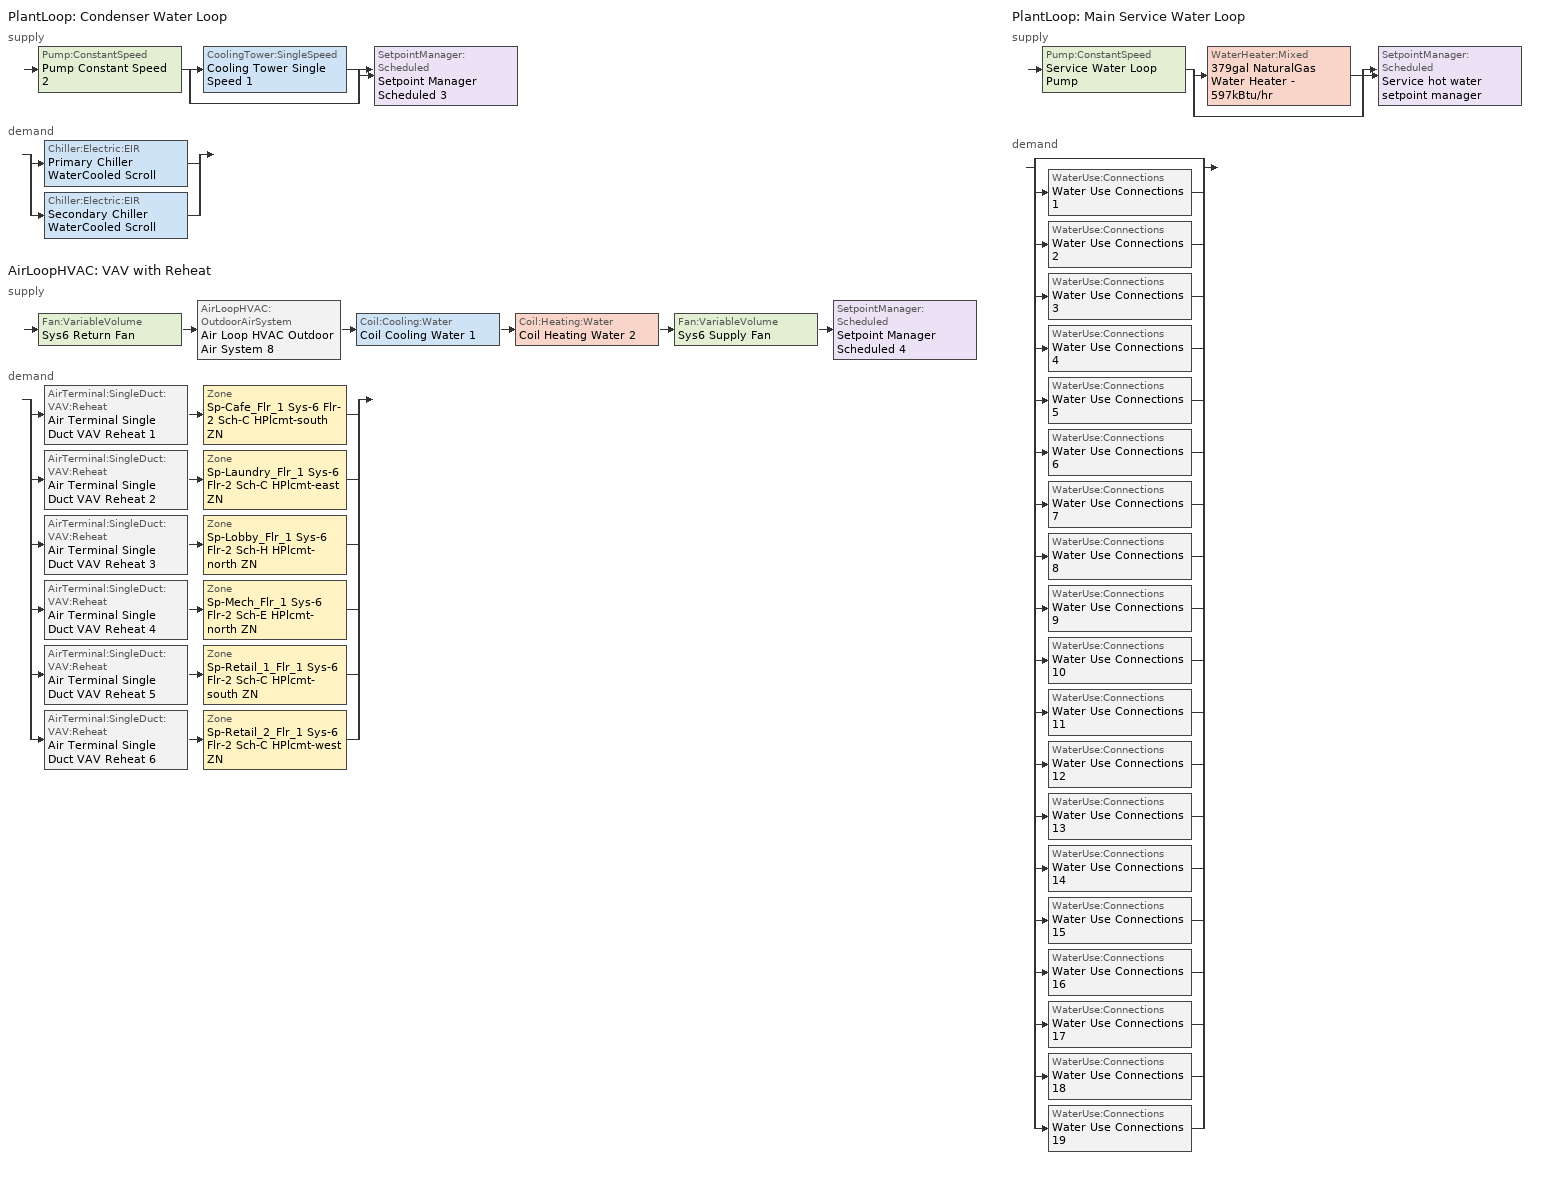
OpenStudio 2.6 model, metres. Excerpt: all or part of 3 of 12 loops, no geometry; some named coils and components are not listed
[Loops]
PlantLoop 'Condenser Water Loop'
 supply: Pump:ConstantSpeed 'Pump Constant Speed 2' > split
  | CoolingTower:SingleSpeed 'Cooling Tower Single Speed 1'
  | bypass
  join > SetpointManager:Scheduled 'Setpoint Manager Scheduled 3'
 demand: split
  | Chiller:Electric:EIR 'Primary Chiller WaterCooled Scroll'
  | Chiller:Electric:EIR 'Secondary Chiller WaterCooled Scroll'
AirLoopHVAC 'VAV with Reheat'
 supply: Fan:VariableVolume 'Sys6 Return Fan' > AirLoopHVAC:OutdoorAirSystem 'Air Loop HVAC Outdoor Air System 8' > Coil:Cooling:Water 'Coil Cooling Water 1' > Coil:Heating:Water 'Coil Heating Water 2' > Fan:VariableVolume 'Sys6 Supply Fan' > SetpointManager:Scheduled 'Setpoint Manager Scheduled 4'
 demand: split
  | AirTerminal:SingleDuct:VAV:Reheat 'Air Terminal Single Duct VAV Reheat 1' > Zone 'Sp-Cafe_Flr_1 Sys-6 Flr-2 Sch-C HPlcmt-south ZN'
  | AirTerminal:SingleDuct:VAV:Reheat 'Air Terminal Single Duct VAV Reheat 2' > Zone 'Sp-Laundry_Flr_1 Sys-6 Flr-2 Sch-C HPlcmt-east ZN'
  | AirTerminal:SingleDuct:VAV:Reheat 'Air Terminal Single Duct VAV Reheat 3' > Zone 'Sp-Lobby_Flr_1 Sys-6 Flr-2 Sch-H HPlcmt-north ZN'
  | AirTerminal:SingleDuct:VAV:Reheat 'Air Terminal Single Duct VAV Reheat 4' > Zone 'Sp-Mech_Flr_1 Sys-6 Flr-2 Sch-E HPlcmt-north ZN'
  | AirTerminal:SingleDuct:VAV:Reheat 'Air Terminal Single Duct VAV Reheat 5' > Zone 'Sp-Retail_1_Flr_1 Sys-6 Flr-2 Sch-C HPlcmt-south ZN'
  | AirTerminal:SingleDuct:VAV:Reheat 'Air Terminal Single Duct VAV Reheat 6' > Zone 'Sp-Retail_2_Flr_1 Sys-6 Flr-2 Sch-C HPlcmt-west ZN'
PlantLoop 'Main Service Water Loop'
 supply: Pump:ConstantSpeed 'Service Water Loop Pump' > split
  | WaterHeater:Mixed '379gal NaturalGas Water Heater - 597kBtu/hr'
  | bypass
  join > SetpointManager:Scheduled 'Service hot water setpoint manager'
 demand: split
  | bypass
  | WaterUse:Connections 'Water Use Connections 1'
  | WaterUse:Connections 'Water Use Connections 2'
  | WaterUse:Connections 'Water Use Connections 3'
  | WaterUse:Connections 'Water Use Connections 4'
  | WaterUse:Connections 'Water Use Connections 5'
  | WaterUse:Connections 'Water Use Connections 6'
  | WaterUse:Connections 'Water Use Connections 7'
  | WaterUse:Connections 'Water Use Connections 8'
  | WaterUse:Connections 'Water Use Connections 9'
  | WaterUse:Connections 'Water Use Connections 10'
  | WaterUse:Connections 'Water Use Connections 11'
  | WaterUse:Connections 'Water Use Connections 12'
  | WaterUse:Connections 'Water Use Connections 13'
  | WaterUse:Connections 'Water Use Connections 14'
  | WaterUse:Connections 'Water Use Connections 15'
  | WaterUse:Connections 'Water Use Connections 16'
  | WaterUse:Connections 'Water Use Connections 17'
  | WaterUse:Connections 'Water Use Connections 18'
  | WaterUse:Connections 'Water Use Connections 19'
[Sizing:Zone] Zone Cooling Design Supply Air Temperature Input Method=SupplyAirTemperature; Zone Cooling Design Supply Air Temperature {C}=13; Zone Cooling Design Supply Air Temperature Difference {deltaC}=11.11; Zone Heating Design Supply Air Temperature Input Method=SupplyAirTemperature; Zone Heating Design Supply Air Temperature {C}=43; Zone Heating Design Supply Air Temperature Difference {deltaC}=11.11; Zone Cooling Design Supply Air Humidity Ratio {kg-H2O/kg-air}=0.0085; Zone Heating Design Supply Air Humidity Ratio {kg-H2O/kg-air}=0.008; Zone Heating Sizing Factor=1.3; Zone Cooling Sizing Factor=1.1; Cooling Design Air Flow Method=DesignDay; Heating Design Air Flow Method=DesignDay; Account for Dedicated Outdoor Air System=No; Dedicated Outdoor Air System Control Strategy=NeutralSupplyAir; Dedicated Outdoor Air Low Setpoint Temperature for Design {C}=autosize; Dedicated Outdoor Air High Setpoint Temperature for Design {C}=autosize
Sp-Mech_Flr_1 Sys-6 Flr-2 Sch-E HPlcmt-north ZN; Sp-Laundry_Flr_1 Sys-6 Flr-2 Sch-C HPlcmt-east ZN; Sp-Retail_2_Flr_1 Sys-6 Flr-2 Sch-C HPlcmt-west ZN; Sp-Cafe_Flr_1 Sys-6 Flr-2 Sch-C HPlcmt-south ZN; Sp-Retail_1_Flr_1 Sys-6 Flr-2 Sch-C HPlcmt-south ZN; Sp-Lobby_Flr_1 Sys-6 Flr-2 Sch-H HPlcmt-north ZN
[Zone equipment]
Sp-Mech_Flr_1 Sys-6 Flr-2 Sch-E HPlcmt-north ZN: Air Terminal Single Duct VAV Reheat 4, Zone HVAC Baseboard Convective Water 20
Sp-Laundry_Flr_1 Sys-6 Flr-2 Sch-C HPlcmt-east ZN: Air Terminal Single Duct VAV Reheat 2, Zone HVAC Baseboard Convective Water 18
Sp-Retail_2_Flr_1 Sys-6 Flr-2 Sch-C HPlcmt-west ZN: Air Terminal Single Duct VAV Reheat 6, Zone HVAC Baseboard Convective Water 22
Sp-Cafe_Flr_1 Sys-6 Flr-2 Sch-C HPlcmt-south ZN: Air Terminal Single Duct VAV Reheat 1, Zone HVAC Baseboard Convective Water 17
Sp-Retail_1_Flr_1 Sys-6 Flr-2 Sch-C HPlcmt-south ZN: Air Terminal Single Duct VAV Reheat 5, Zone HVAC Baseboard Convective Water 21
Sp-Lobby_Flr_1 Sys-6 Flr-2 Sch-H HPlcmt-north ZN: Air Terminal Single Duct VAV Reheat 3, Zone HVAC Baseboard Convective Water 19
[PlantLoop] Glycol Concentration=0; Plant Loop Volume {m3}=Autocalculate; Load Distribution Scheme=Optimal
Name | Maximum Loop Temperature {C} | Minimum Loop Temperature {C}
Condenser Water Loop
Main Service Water Loop | 60 | 10
[Sizing:Plant] Sizing Option=NonCoincident; Zone Timesteps in Averaging Window=1; Coincident Sizing Factor Mode=None
Name | Loop Type | Design Loop Exit Temperature {C} | Loop Design Temperature Difference {deltaC}
Condenser Water Loop | Condenser | 29 | 6
Main Service Water Loop | Heating | 60 | 5
[AirLoopHVAC]
VAV with Reheat: Availability Schedule=Always On Discrete; Design Supply Air Flow Rate {m3/s}=AutoSize
[Sizing:System]
VAV with Reheat: Type of Load to Size On=Sensible; Design Outdoor Air Flow Rate {m3/s}=Autosize; Minimum System Air Flow Ratio=0.3; Preheat Design Temperature {C}=7; Preheat Design Humidity Ratio {kg-H2O/kg-Air}=0.008; Precool Design Temperature {C}=13; Precool Design Humidity Ratio {kg-H2O/kg-Air}=0.008; Central Cooling Design Supply Air Temperature {C}=13; Central Heating Design Supply Air Temperature {C}=13.1; Sizing Option=NonCoincident; 100% Outdoor Air in Cooling=No; 100% Outdoor Air in Heating=No; Central Cooling Design Supply Air Humidity Ratio {kg-H2O/kg-Air}=0.0085; Central Heating Design Supply Air Humidity Ratio {kg-H2O/kg-Air}=0.008; Cooling Design Air Flow Method=DesignDay; Cooling Design Air Flow Rate {m3/s}=0; Heating Design Air Flow Method=DesignDay; Heating Design Air Flow Rate {m3/s}=0; System Outdoor Air Method=ZoneSum; Zone Maximum Outdoor Air Fraction=1; Cooling Supply Air Flow Rate Per Floor Area {m3/s-m2}=0.00996765; Cooling Fraction of Autosized Cooling Supply Air Flow Rate=1; Cooling Supply Air Flow Rate Per Unit Cooling Capacity {m3/s-W}=3.94755e-05; Heating Supply Air Flow Rate Per Floor Area {m3/s-m2}=0.00996765; Heating Fraction of Autosized Heating Supply Air Flow Rate=1; Heating Fraction of Autosized Cooling Supply Air Flow Rate=1; Heating Supply Air Flow Rate Per Unit Heating Capacity {m3/s-W}=3.15882e-05; Cooling Design Capacity Method=CoolingDesignCapacity; Cooling Design Capacity {W}=autosize; Cooling Design Capacity Per Floor Area {W/m2}=234.7; Fraction of Autosized Cooling Design Capacity=1; Heating Design Capacity Method=HeatingDesignCapacity; Heating Design Capacity {W}=autosize; Heating Design Capacity Per Floor Area {W/m2}=157; Fraction of Autosized Heating Design Capacity=1; Central Cooling Capacity Control Method=OnOff
[Controller:OutdoorAir]
Controller Outdoor Air 8: Minimum Outdoor Air Flow Rate {m3/s}=autosize; Maximum Outdoor Air Flow Rate {m3/s}=Autosize; Economizer Control Type=NoEconomizer; Economizer Control Action Type=ModulateFlow; Economizer Maximum Limit Dry-Bulb Temperature {C}=28; Economizer Maximum Limit Enthalpy {J/kg}=64000; Economizer Minimum Limit Dry-Bulb Temperature {C}=-100; Lockout Type=NoLockout; Minimum Limit Type=FixedMinimum; Controller Mechanical Ventilation=Controller Mechanical Ventilation 8; High Humidity Control=No; Heat Recovery Bypass Control Type=BypassWhenWithinEconomizerLimits
[Controller:MechanicalVentilation]
Controller Mechanical Ventilation 8: Availability Schedule=Always On Discrete; System Outdoor Air Method=ZoneSum
[AirLoopHVAC:OutdoorAirSystem]
Air Loop HVAC Outdoor Air System 8: Controller=Controller Outdoor Air 8
[SetpointManager:Scheduled] Control Variable=Temperature
Name | Schedule
Setpoint Manager Scheduled 3 | CW Temp
Setpoint Manager Scheduled 4 | Supply Air Temp
Service hot water setpoint manager | Service Water Loop Temp - 140F
[Pump:ConstantSpeed] Rated Flow Rate {m3/s}=autosize; Rated Power Consumption {W}=autosize; Motor Efficiency=0.9; Fraction of Motor Inefficiencies to Fluid Stream=0; Pump Control Type=Intermittent; Design Power Sizing Method=PowerPerFlowPerPressure; Design Electric Power per Unit Flow Rate {W/(m3/s)}=348701.1; Design Shaft Power per Unit Flow Rate per Unit Head {W-s/m3-Pa}=1.28205
Name | Rated Pump Head {Pa}
Pump Constant Speed 2 | 179352
Service Water Loop Pump | 558704
[CoolingTower:SingleSpeed]
Cooling Tower Single Speed 1: Design Water Flow Rate {m3/s}=autosize; Design Air Flow Rate {m3/s}=autosize; Fan Power at Design Air Flow Rate {W}=autosize; U-Factor Times Area Value at Design Air Flow Rate {W/K}=autosize; Air Flow Rate in Free Convection Regime {m3/s}=autosize; U-Factor Times Area Value at Free Convection Air Flow Rate {W/K}=autosize; Performance Input Method=UFactorTimesAreaAndDesignWaterFlowRate; Free Convection Capacity {W}=0; Basin Heater Capacity {W/K}=0; Evaporation Loss Mode=LossFactor; Evaporation Loss Factor {percent/K}=0.2; Drift Loss Percent {percent}=0.008; Blowdown Calculation Mode=ConcentrationRatio; Blowdown Concentration Ratio=3; Capacity Control=FanCycling; Number of Cells=1; Cell Control=MinimalCell; Cell Minimum  Water Flow Rate Fraction=0.33; Cell Maximum Water Flow Rate Fraction=2.5; Sizing Factor=1; Free Convection Air Flow Rate Sizing Factor=0.1; Free Convection U-Factor Times Area Value Sizing Factor=0.1; Heat Rejection Capacity and Nominal Capacity Sizing Ratio=1.25; Free Convection Nominal Capacity Sizing Factor=0.1; Design Inlet Air Dry-Bulb Temperature {C}=35; Design Inlet Air Wet-Bulb Temperature {C}=24; Design Approach Temperature {deltaC}=5; Design Range Temperature {deltaC}=6
[Fan:VariableVolume] Availability Schedule=Always On Discrete; Fan Efficiency=0.6045; Pressure Rise {Pa}=1017.592; Maximum Flow Rate {m3/s}=Autosize; Fan Power Minimum Flow Rate Input Method=FixedFlowRate; Fan Power Minimum Flow Fraction=0; Fan Power Minimum Air Flow Rate {m3/s}=0; Motor Efficiency=0.93; Motor In Airstream Fraction=1; Fan Power Coefficient 1=0.0407599; Fan Power Coefficient 2=0.088045; Fan Power Coefficient 3=-0.0729261; Fan Power Coefficient 4=0.94374; Fan Power Coefficient 5=0
Sys6 Supply Fan; Sys6 Return Fan
[AirTerminal:SingleDuct:VAV:Reheat] Availability Schedule=Always On Discrete; Maximum Air Flow Rate {m3/s}=AutoSize; Zone Minimum Air Flow Input Method=Constant; Constant Minimum Air Flow Fraction=0.3; Maximum Hot Water or Steam Flow Rate {m3/s}=AutoSize; Minimum Hot Water or Steam Flow Rate {m3/s}=0; Convergence Tolerance=0.001; Damper Heating Action=Normal; Maximum Flow per Zone Floor Area During Reheat {m3/s-m2}=AutoSize; Maximum Flow Fraction During Reheat=AutoSize; Maximum Reheat Air Temperature {C}=43; Control For Outdoor Air=No
Name | Fixed Minimum Air Flow Rate {m3/s} | Reheat Coil
Air Terminal Single Duct VAV Reheat 1 | 0.377724 | Coil Heating Water 3
Air Terminal Single Duct VAV Reheat 2 | 0.156079 | Coil Heating Water 4
Air Terminal Single Duct VAV Reheat 3 | 2.61637 | Coil Heating Water 5
Air Terminal Single Duct VAV Reheat 4 | 0.328486 | Coil Heating Water 6
Air Terminal Single Duct VAV Reheat 5 | 0.134143 | Coil Heating Water 7
Air Terminal Single Duct VAV Reheat 6 | 0.155338 | Coil Heating Water 8
[WaterHeater:Mixed]
379gal NaturalGas Water Heater - 597kBtu/hr: Tank Volume {m3}=1.43368; Setpoint Temperature Schedule=Service Water Loop Temp - 140F; Deadband Temperature Difference {deltaC}=2; Maximum Temperature Limit {C}=82.2222; Heater Control Type=Cycle; Heater Maximum Capacity {W}=175059; Heater Fuel Type=NaturalGas; Heater Thermal Efficiency=0.8; Off Cycle Parasitic Fuel Consumption Rate {W}=20; Off Cycle Parasitic Fuel Type=NaturalGas; Off Cycle Parasitic Heat Fraction to Tank=0.8; On Cycle Parasitic Fuel Type=NaturalGas; Ambient Temperature Indicator=Schedule; Ambient Temperature Schedule=Water Heater Ambient Temp Schedule - 70F; Off Cycle Loss Coefficient to Ambient Temperature {W/K}=6; On Cycle Loss Coefficient to Ambient Temperature {W/K}=6; Use Side Effectiveness=1; Source Side Effectiveness=1; Use Side Design Flow Rate {m3/s}=autosize; Source Side Design Flow Rate {m3/s}=autosize; Indirect Water Heating Recovery Time {hr}=1.5; Source Side Flow Control Mode=IndirectHeatPrimarySetpoint
[WaterUse:Connections]
Name | Water Use Equipment Name 1
Water Use Connections 1 | Banquet_flr_6 Service Water Use 0.34gal/min
Water Use Connections 2 | Basement Service Water Use 0.5gal/min
Water Use Connections 3 | Cafe_flr_1 Service Water Use 0.02gal/min
Water Use Connections 4 | Dining_flr_6 Service Water Use 0.34gal/min
Water Use Connections 5 | Kitchen_flr_6 Service Water Use 0.05gal/min
Water Use Connections 6 | Laundry_flr_1 Service Water Use 0.02gal/min
Water Use Connections 7 | Lobby_flr_1 Service Water Use 0.33gal/min
Water Use Connections 8 | Retail_1_flr_1 Service Water Use 0.01gal/min
Water Use Connections 9 | Retail_2_flr_1 Service Water Use 0.01gal/min
Water Use Connections 10 | Room_1_flr_3 Service Water Use 0.32gal/min
Water Use Connections 11 | Room_1_flr_6 Service Water Use 0.08gal/min
Water Use Connections 12 | Room_2_flr_3 Service Water Use 0.32gal/min
Water Use Connections 13 | Room_2_flr_6 Service Water Use 0.08gal/min
Water Use Connections 14 | Room_3_mult19_flr_3 Service Water Use 3.77gal/min
Water Use Connections 15 | Room_3_mult9_flr_6 Service Water Use 0.45gal/min
Water Use Connections 16 | Room_4_mult19_flr_3 Service Water Use 3.77gal/min
Water Use Connections 17 | Room_5_flr_3 Service Water Use 0.32gal/min
Water Use Connections 18 | Room_6_flr_3 Service Water Use 0.32gal/min
Water Use Connections 19 | Storage_flr_1 Service Water Use 0.02gal/min
[WaterUse:Equipment:Definition]
Name | Peak Flow Rate {m3/s} | Target Temperature Schedule | Sensible Fraction Schedule | Latent Fraction Schedule
Banquet_flr_6 Service Water Use Def 0.34gal/min | 2.11381e-05 | Schedule Ruleset 5 | Schedule Ruleset 3 | Schedule Ruleset 4
Basement Service Water Use Def 0.5gal/min | 3.15301e-05 | Schedule Ruleset 8 | Schedule Ruleset 6 | Schedule Ruleset 7
Cafe_flr_1 Service Water Use Def 0.02gal/min | 1.50463e-06 | Schedule Ruleset 11 | Schedule Ruleset 9 | Schedule Ruleset 10
Dining_flr_6 Service Water Use Def 0.34gal/min | 2.11381e-05 | Schedule Ruleset 14 | Schedule Ruleset 12 | Schedule Ruleset 13
Kitchen_flr_6 Service Water Use Def 0.05gal/min | 3.29204e-06 | Schedule Ruleset 17 | Schedule Ruleset 15 | Schedule Ruleset 16
Laundry_flr_1 Service Water Use Def 0.02gal/min | 1.24346e-06 | Schedule Ruleset 20 | Schedule Ruleset 18 | Schedule Ruleset 19
Lobby_flr_1 Service Water Use Def 0.33gal/min | 2.08442e-05 | Schedule Ruleset 23 | Schedule Ruleset 21 | Schedule Ruleset 22
Retail_1_flr_1 Service Water Use Def 0.01gal/min | 4.74976e-07 | Schedule Ruleset 26 | Schedule Ruleset 24 | Schedule Ruleset 25
Retail_2_flr_1 Service Water Use Def 0.01gal/min | 5.50024e-07 | Schedule Ruleset 29 | Schedule Ruleset 27 | Schedule Ruleset 28
Room_1_flr_3 Service Water Use Def 0.32gal/min | 1.98965e-05 | Schedule Ruleset 32 | Schedule Ruleset 30 | Schedule Ruleset 31
Room_1_flr_6 Service Water Use Def 0.08gal/min | 4.97412e-06 | Schedule Ruleset 35 | Schedule Ruleset 33 | Schedule Ruleset 34
Room_2_flr_3 Service Water Use Def 0.32gal/min | 1.98942e-05 | Schedule Ruleset 38 | Schedule Ruleset 36 | Schedule Ruleset 37
Room_2_flr_6 Service Water Use Def 0.08gal/min | 4.97354e-06 | Schedule Ruleset 41 | Schedule Ruleset 39 | Schedule Ruleset 40
Room_3_mult19_flr_3 Service Water Use Def 3.77gal/min | 0.000237579 | Schedule Ruleset 44 | Schedule Ruleset 42 | Schedule Ruleset 43
Room_3_mult9_flr_6 Service Water Use Def 0.45gal/min | 2.81421e-05 | Schedule Ruleset 47 | Schedule Ruleset 45 | Schedule Ruleset 46
Room_4_mult19_flr_3 Service Water Use Def 3.77gal/min | 0.000237644 | Schedule Ruleset 50 | Schedule Ruleset 48 | Schedule Ruleset 49
Room_5_flr_3 Service Water Use Def 0.32gal/min | 1.98965e-05 | Schedule Ruleset 53 | Schedule Ruleset 51 | Schedule Ruleset 52
Room_6_flr_3 Service Water Use Def 0.32gal/min | 1.98942e-05 | Schedule Ruleset 56 | Schedule Ruleset 54 | Schedule Ruleset 55
Storage_flr_1 Service Water Use Def 0.02gal/min | 1.50987e-06 | Schedule Ruleset 59 | Schedule Ruleset 57 | Schedule Ruleset 58
[WaterUse:Equipment]
Name | Water Use Equipment Definition | Space | Flow Rate Fraction Schedule
Banquet_flr_6 Service Water Use 0.34gal/min | Banquet_flr_6 Service Water Use Def 0.34gal/min | Banquet_Flr_6 | NECB-B-Service Water Heating
Basement Service Water Use 0.5gal/min | Basement Service Water Use Def 0.5gal/min | Basement | NECB-E-Service Water Heating
Cafe_flr_1 Service Water Use 0.02gal/min | Cafe_flr_1 Service Water Use Def 0.02gal/min | Cafe_Flr_1 | NECB-C-Service Water Heating
Dining_flr_6 Service Water Use 0.34gal/min | Dining_flr_6 Service Water Use Def 0.34gal/min | Dining_Flr_6 | NECB-B-Service Water Heating
Kitchen_flr_6 Service Water Use 0.05gal/min | Kitchen_flr_6 Service Water Use Def 0.05gal/min | Kitchen_Flr_6 | NECB-B-Service Water Heating
Laundry_flr_1 Service Water Use 0.02gal/min | Laundry_flr_1 Service Water Use Def 0.02gal/min | Laundry_Flr_1 | NECB-C-Service Water Heating
Lobby_flr_1 Service Water Use 0.33gal/min | Lobby_flr_1 Service Water Use Def 0.33gal/min | Lobby_Flr_1 | NECB-H-Service Water Heating
Retail_1_flr_1 Service Water Use 0.01gal/min | Retail_1_flr_1 Service Water Use Def 0.01gal/min | Retail_1_Flr_1 | NECB-C-Service Water Heating
Retail_2_flr_1 Service Water Use 0.01gal/min | Retail_2_flr_1 Service Water Use Def 0.01gal/min | Retail_2_Flr_1 | NECB-C-Service Water Heating
Room_1_flr_3 Service Water Use 0.32gal/min | Room_1_flr_3 Service Water Use Def 0.32gal/min | Room_1_Flr_3 | NECB-F-Service Water Heating
Room_1_flr_6 Service Water Use 0.08gal/min | Room_1_flr_6 Service Water Use Def 0.08gal/min | Room_1_Flr_6 | NECB-F-Service Water Heating
Room_2_flr_3 Service Water Use 0.32gal/min | Room_2_flr_3 Service Water Use Def 0.32gal/min | Room_2_Flr_3 | NECB-F-Service Water Heating
Room_2_flr_6 Service Water Use 0.08gal/min | Room_2_flr_6 Service Water Use Def 0.08gal/min | Room_2_Flr_6 | NECB-F-Service Water Heating
Room_3_mult19_flr_3 Service Water Use 3.77gal/min | Room_3_mult19_flr_3 Service Water Use Def 3.77gal/min | Room_3_Mult19_Flr_3 | NECB-F-Service Water Heating
Room_3_mult9_flr_6 Service Water Use 0.45gal/min | Room_3_mult9_flr_6 Service Water Use Def 0.45gal/min | Room_3_Mult9_Flr_6 | NECB-F-Service Water Heating
Room_4_mult19_flr_3 Service Water Use 3.77gal/min | Room_4_mult19_flr_3 Service Water Use Def 3.77gal/min | Room_4_Mult19_Flr_3 | NECB-F-Service Water Heating
Room_5_flr_3 Service Water Use 0.32gal/min | Room_5_flr_3 Service Water Use Def 0.32gal/min | Room_5_Flr_3 | NECB-F-Service Water Heating
Room_6_flr_3 Service Water Use 0.32gal/min | Room_6_flr_3 Service Water Use Def 0.32gal/min | Room_6_Flr_3 | NECB-F-Service Water Heating
Storage_flr_1 Service Water Use 0.02gal/min | Storage_flr_1 Service Water Use Def 0.02gal/min | Storage_Flr_1 | NECB-E-Service Water Heating
[Schedule:Ruleset]
Name | Default Day Schedule
CW Temp | Schedule Day 5
Supply Air Temp | Supply Air Temp Default
Service Water Loop Temp - 140F | Service Water Loop Temp - 140F Default
Water Heater Ambient Temp Schedule - 70F | Water Heater Ambient Temp Schedule - 70F Default
Schedule Ruleset 3 | Schedule Day 8
Schedule Ruleset 4 | Schedule Day 9
Schedule Ruleset 5 | Schedule Day 10
NECB-B-Service Water Heating | NECB-B-Service Water Heating Default
Schedule Ruleset 6 | Schedule Day 11
Schedule Ruleset 7 | Schedule Day 12
Schedule Ruleset 8 | Schedule Day 13
NECB-E-Service Water Heating | NECB-E-Service Water Heating Default
Schedule Ruleset 9 | Schedule Day 14
Schedule Ruleset 10 | Schedule Day 15
Schedule Ruleset 11 | Schedule Day 16
NECB-C-Service Water Heating | NECB-C-Service Water Heating Default
Schedule Ruleset 12 | Schedule Day 17
Schedule Ruleset 13 | Schedule Day 18
Schedule Ruleset 14 | Schedule Day 19
Schedule Ruleset 15 | Schedule Day 20
Schedule Ruleset 16 | Schedule Day 21
Schedule Ruleset 17 | Schedule Day 22
Schedule Ruleset 18 | Schedule Day 23
Schedule Ruleset 19 | Schedule Day 24
Schedule Ruleset 20 | Schedule Day 25
Schedule Ruleset 21 | Schedule Day 26
Schedule Ruleset 22 | Schedule Day 27
Schedule Ruleset 23 | Schedule Day 28
NECB-H-Service Water Heating | NECB-H-Service Water Heating Default
Schedule Ruleset 24 | Schedule Day 29
Schedule Ruleset 25 | Schedule Day 30
Schedule Ruleset 26 | Schedule Day 31
Schedule Ruleset 27 | Schedule Day 32
Schedule Ruleset 28 | Schedule Day 33
Schedule Ruleset 29 | Schedule Day 34
Schedule Ruleset 30 | Schedule Day 35
Schedule Ruleset 31 | Schedule Day 36
Schedule Ruleset 32 | Schedule Day 37
NECB-F-Service Water Heating | NECB-F-Service Water Heating Default
Schedule Ruleset 33 | Schedule Day 38
Schedule Ruleset 34 | Schedule Day 39
Schedule Ruleset 35 | Schedule Day 40
Schedule Ruleset 36 | Schedule Day 41
Schedule Ruleset 37 | Schedule Day 42
Schedule Ruleset 38 | Schedule Day 43
Schedule Ruleset 39 | Schedule Day 44
Schedule Ruleset 40 | Schedule Day 45
Schedule Ruleset 41 | Schedule Day 46
Schedule Ruleset 42 | Schedule Day 47
Schedule Ruleset 43 | Schedule Day 48
Schedule Ruleset 44 | Schedule Day 49
Schedule Ruleset 45 | Schedule Day 50
Schedule Ruleset 46 | Schedule Day 51
Schedule Ruleset 47 | Schedule Day 52
Schedule Ruleset 48 | Schedule Day 53
Schedule Ruleset 49 | Schedule Day 54
Schedule Ruleset 50 | Schedule Day 55
Schedule Ruleset 51 | Schedule Day 56
Schedule Ruleset 52 | Schedule Day 57
Schedule Ruleset 53 | Schedule Day 58
Schedule Ruleset 54 | Schedule Day 59
Schedule Ruleset 55 | Schedule Day 60
Schedule Ruleset 56 | Schedule Day 61
Schedule Ruleset 57 | Schedule Day 62
Schedule Ruleset 58 | Schedule Day 63
Schedule Ruleset 59 | Schedule Day 64
[Schedule:Day]
Schedule Day 5; wkdCW Temp 1; satCW Temp 1; sunCW Temp 1: 1, 0, 29, 2, 0, 29, 3, 0, 29, 4, 0, 29, 5, 0, 29, 6, 0, 29, 7, 0, 29, 8, 0, 29, 9, 0, 29, 10, 0, 29, 11, 0, 29, 12, 0, 29, 13, 0, 29, 14, 0, 29, 15, 0, 29, 16, 0, 29, 17, 0, 29, 18, 0, 29, 19, 0, 29, 20, 0, 29, 21, 0, 29, 22, 0, 29, 23, 0, 29, 24, 0, 29
Supply Air Temp Default: 24, 0, 13
Service Water Loop Temp - 140F Default; Schedule Day 10; Schedule Day 13; Schedule Day 16; Schedule Day 19; Schedule Day 22; Schedule Day 25; Schedule Day 28; Schedule Day 31; Schedule Day 34; Schedule Day 37; Schedule Day 40; Schedule Day 43; Schedule Day 46; Schedule Day 49; Schedule Day 52; Schedule Day 55; Schedule Day 58; Schedule Day 61; Schedule Day 64: 24, 0, 60
Water Heater Ambient Temp Schedule - 70F Default: 24, 0, 21.1111
Schedule Day 8; Schedule Day 11; Schedule Day 14; Schedule Day 17; Schedule Day 20; Schedule Day 23; Schedule Day 26; Schedule Day 29; Schedule Day 32; Schedule Day 35; Schedule Day 38; Schedule Day 41; Schedule Day 44; Schedule Day 47; Schedule Day 50; Schedule Day 53; Schedule Day 56; Schedule Day 59; Schedule Day 62: 24, 0, 0.2
Schedule Day 9; Schedule Day 12; NECB-E-Service Water Heating Sun|Hol Day; Schedule Day 15; Schedule Day 18; Schedule Day 21; Schedule Day 24; Schedule Day 27; Schedule Day 30; Schedule Day 33; Schedule Day 36; Schedule Day 39; Schedule Day 42; Schedule Day 45; Schedule Day 48; Schedule Day 51; Schedule Day 54; Schedule Day 57; Schedule Day 60; Schedule Day 63: 24, 0, 0.05
NECB-B-Service Water Heating Default; NECB-B-Service Water Heating Default|Wkdy Day: 1, 0, 0.6, 2, 0, 0.5, 9, 0, 0.05, 11, 0, 0.7, 12, 0, 0.4, 13, 0, 0.5, 15, 0, 0.6, 16, 0, 0.4, 18, 0, 0.3, 19, 0, 0.4, 20, 0, 0.5, 22, 0, 0.8, 24, 0, 0.9
NECB-B-Service Water Heating Sat Day: 1, 0, 0.7, 2, 0, 0.6, 9, 0, 0.05, 11, 0, 0.7, 12, 0, 0.4, 13, 0, 0.5, 15, 0, 0.6, 16, 0, 0.4, 18, 0, 0.3, 19, 0, 0.4, 20, 0, 0.5, 22, 0, 0.8, 24, 0, 0.9
NECB-B-Service Water Heating Sun|Hol Day: 1, 0, 0.5, 2, 0, 0.6, 9, 0, 0.05, 11, 0, 0.7, 12, 0, 0.4, 13, 0, 0.5, 15, 0, 0.6, 16, 0, 0.4, 18, 0, 0.3, 19, 0, 0.4, 20, 0, 0.5, 22, 0, 0.8, 24, 0, 0.5
NECB-E-Service Water Heating Default; NECB-E-Service Water Heating Default|Wkdy Day: 8, 0, 0.05, 9, 0, 0.1, 10, 0, 0.4, 12, 0, 0.5, 13, 0, 0.7, 14, 0, 0.9, 15, 0, 0.8, 16, 0, 0.7, 17, 0, 0.8, 18, 0, 0.3, 24, 0, 0.05
NECB-E-Service Water Heating Sat Day: 10, 0, 0.05, 12, 0, 0.2, 13, 0, 0.4, 16, 0, 0.2, 24, 0, 0.05
NECB-C-Service Water Heating Default; NECB-C-Service Water Heating Default|Wkdy Day: 8, 0, 0.05, 9, 0, 0.1, 10, 0, 0.2, 11, 0, 0.3, 12, 0, 0.4, 16, 0, 0.8, 17, 0, 0.6, 18, 0, 0.4, 19, 0, 0.3, 21, 0, 0.2, 24, 0, 0.05
NECB-C-Service Water Heating Sat Day: 8, 0, 0.05, 9, 0, 0.1, 10, 0, 0.2, 11, 0, 0.3, 12, 0, 0.5, 16, 0, 0.9, 17, 0, 0.7, 18, 0, 0.5, 19, 0, 0.3, 21, 0, 0.2, 24, 0, 0.05
NECB-C-Service Water Heating Sun|Hol Day: 8, 0, 0.05, 9, 0, 0.1, 10, 0, 0.2, 11, 0, 0.3, 12, 0, 0.5, 17, 0, 0.9, 18, 0, 0.5, 19, 0, 0.3, 24, 0, 0.05
NECB-H-Service Water Heating Default; NECB-H-Service Water Heating Default|Wkdy Day; NECB-H-Service Water Heating Sat Day; NECB-H-Service Water Heating Sun|Hol Day: 24, 0, 0.9
NECB-F-Service Water Heating Default; NECB-F-Service Water Heating Default|Wkdy Day; NECB-F-Service Water Heating Sat Day; NECB-F-Service Water Heating Sun|Hol Day: 1, 0, 0.35, 2, 0, 0.21, 3, 0, 0.14, 5, 0, 0.07, 6, 0, 0.14, 7, 0, 0.28, 8, 0, 0.42, 9, 0, 0.63, 10, 0, 0.49, 12, 0, 0.35, 13, 0, 0.28, 14, 0, 0.35, 15, 0, 0.28, 19, 0, 0.21, 20, 0, 0.35, 24, 0, 0.49
[Schedule:Rule] Date Specification Type=DateRange; Start Month=1; Start Day=1; End Month=12; End Day=31
Name | Schedule Ruleset | Rule Order | Day Schedule | Apply Sunday | Apply Monday | Apply Tuesday | Apply Wednesday | Apply Thursday | Apply Friday | Apply Saturday
wkdCW Temp rule | CW Temp | 2 | wkdCW Temp 1 | No | Yes | Yes | Yes | Yes | Yes | No
satCW Temprule | CW Temp | 1 | satCW Temp 1 | No | No | No | No | No | No | Yes
sunCW Temprule | CW Temp | 0 | sunCW Temp 1 | Yes | No | No | No | No | No | No
Schedule Rule 86 | NECB-B-Service Water Heating | 2 | NECB-B-Service Water Heating Default|Wkdy Day |  | Yes | Yes | Yes | Yes | Yes
Schedule Rule 87 | NECB-B-Service Water Heating | 1 | NECB-B-Service Water Heating Sat Day |  |  |  |  |  |  | Yes
Schedule Rule 88 | NECB-B-Service Water Heating | 0 | NECB-B-Service Water Heating Sun|Hol Day | Yes
Schedule Rule 89 | NECB-E-Service Water Heating | 2 | NECB-E-Service Water Heating Default|Wkdy Day |  | Yes | Yes | Yes | Yes | Yes
Schedule Rule 90 | NECB-E-Service Water Heating | 1 | NECB-E-Service Water Heating Sat Day |  |  |  |  |  |  | Yes
Schedule Rule 91 | NECB-E-Service Water Heating | 0 | NECB-E-Service Water Heating Sun|Hol Day | Yes
Schedule Rule 92 | NECB-C-Service Water Heating | 2 | NECB-C-Service Water Heating Default|Wkdy Day |  | Yes | Yes | Yes | Yes | Yes
Schedule Rule 93 | NECB-C-Service Water Heating | 1 | NECB-C-Service Water Heating Sat Day |  |  |  |  |  |  | Yes
Schedule Rule 94 | NECB-C-Service Water Heating | 0 | NECB-C-Service Water Heating Sun|Hol Day | Yes
Schedule Rule 95 | NECB-H-Service Water Heating | 2 | NECB-H-Service Water Heating Default|Wkdy Day |  | Yes | Yes | Yes | Yes | Yes
Schedule Rule 96 | NECB-H-Service Water Heating | 1 | NECB-H-Service Water Heating Sat Day |  |  |  |  |  |  | Yes
Schedule Rule 97 | NECB-H-Service Water Heating | 0 | NECB-H-Service Water Heating Sun|Hol Day | Yes
Schedule Rule 98 | NECB-F-Service Water Heating | 2 | NECB-F-Service Water Heating Default|Wkdy Day |  | Yes | Yes | Yes | Yes | Yes
Schedule Rule 99 | NECB-F-Service Water Heating | 1 | NECB-F-Service Water Heating Sat Day |  |  |  |  |  |  | Yes
Schedule Rule 100 | NECB-F-Service Water Heating | 0 | NECB-F-Service Water Heating Sun|Hol Day | Yes
[Schedule:Constant]
Always On Discrete: Value=1
